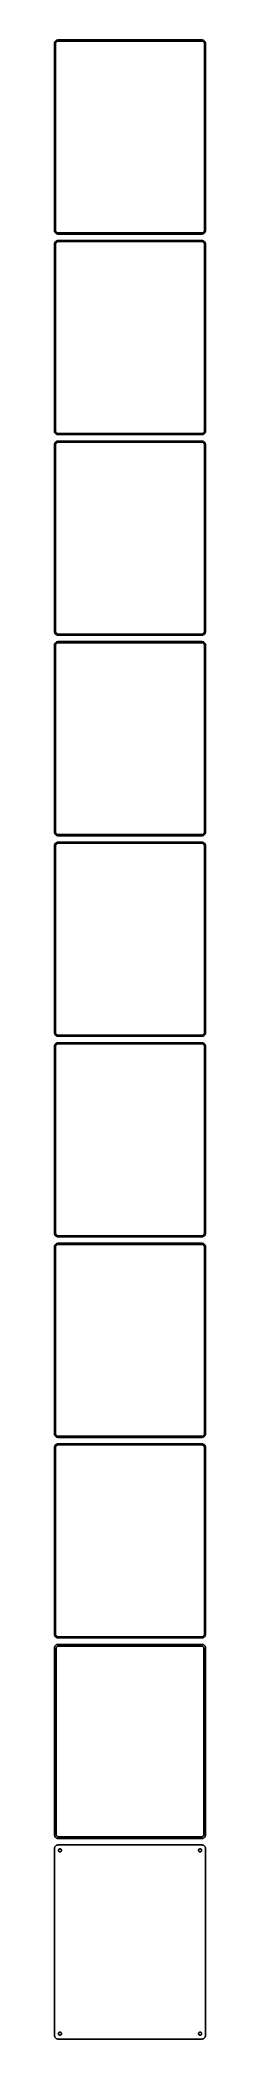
# Model space of a CAD drawing. Header units: metres. Extents: x -105 to 105, y 2655 to 5436.
import ezdxf

# ---------------------------------------------------------------- set-up
doc = ezdxf.new("R2010")
doc.units = ezdxf.units.M

msp = doc.modelspace()

# ---------------------------------------------------------------- linework, layer by layer
for p, q in [((-104.961, 5431.63), (-105, 5431)), ((-105, 5431), (-105, 5171)), ((-104.843, 5432.24), (-104.961, 5431.63)), ((-104.649, 5432.84), (-104.843, 5432.24)), ((-104.382, 5433.41), (-104.649, 5432.84)), ((-104.045, 5433.94), (-104.382, 5433.41)), ((-103.645, 5434.42), (-104.045, 5433.94)), ((-103.187, 5434.85), (-103.645, 5434.42)), ((-103.5, 5430.5), (-103.468, 5431)), ((-103.5, 5171.5), (-103.5, 5430.5)), ((-103.468, 5431), (-103.374, 5431.49)), ((-103.374, 5431.49), (-103.219, 5431.97)), ((-103.219, 5431.97), (-103.005, 5432.43)), ((-102.679, 5435.22), (-103.187, 5434.85)), ((-103.005, 5432.43), (-102.736, 5432.85)), ((-102.736, 5432.85), (-102.416, 5433.24)), ((-102.129, 5435.52), (-102.679, 5435.22)), ((-102.416, 5433.24), (-102.05, 5433.58)), ((-101.545, 5435.76), (-102.129, 5435.52)), ((-102.05, 5433.58), (-101.643, 5433.88)), ((-101.643, 5433.88), (-101.203, 5434.12)), ((-100.937, 5435.91), (-101.545, 5435.76)), ((-101.203, 5434.12), (-100.736, 5434.3)), ((-100.314, 5435.99), (-100.937, 5435.91)), ((-100.736, 5434.3), (-100.25, 5434.43)), ((100.314, 5435.99), (-100.314, 5435.99)), ((-100.25, 5434.43), (-99.7512, 5434.49)), ((-99.7512, 5434.49), (99.7512, 5434.49)), ((99.7512, 5434.49), (100.25, 5434.43)), ((100.25, 5434.43), (100.736, 5434.3)), ((100.937, 5435.91), (100.314, 5435.99)), ((100.736, 5434.3), (101.203, 5434.12)), ((101.545, 5435.76), (100.937, 5435.91)), ((101.203, 5434.12), (101.643, 5433.88)), ((102.129, 5435.52), (101.545, 5435.76)), ((101.643, 5433.88), (102.05, 5433.58)), ((102.05, 5433.58), (102.416, 5433.24)), ((102.679, 5435.22), (102.129, 5435.52)), ((102.416, 5433.24), (102.736, 5432.85)), ((103.187, 5434.85), (102.679, 5435.22)), ((102.736, 5432.85), (103.005, 5432.43)), ((103.005, 5432.43), (103.219, 5431.97)), ((103.645, 5434.42), (103.187, 5434.85)), ((103.219, 5431.97), (103.374, 5431.49)), ((103.374, 5431.49), (103.468, 5431)), ((103.468, 5431), (103.5, 5430.5)), ((103.5, 5430.5), (103.5, 5171.5)), ((104.045, 5433.94), (103.645, 5434.42)), ((104.382, 5433.41), (104.045, 5433.94)), ((104.649, 5432.84), (104.382, 5433.41)), ((104.843, 5432.24), (104.649, 5432.84)), ((104.961, 5431.63), (104.843, 5432.24)), ((105, 5431), (104.961, 5431.63)), ((105, 5171), (105, 5431)), ((-105, 5171), (-104.961, 5170.37)), ((-104.961, 5152.63), (-105, 5152)), ((-105, 5152), (-105, 4892)), ((-104.961, 5170.37), (-104.843, 5169.76)), ((-104.843, 5153.24), (-104.961, 5152.63)), ((-104.843, 5169.76), (-104.649, 5169.16)), ((-104.649, 5153.84), (-104.843, 5153.24)), ((-104.649, 5169.16), (-104.382, 5168.59)), ((-104.382, 5154.41), (-104.649, 5153.84)), ((-104.382, 5168.59), (-104.045, 5168.06)), ((-104.045, 5154.94), (-104.382, 5154.41)), ((-104.045, 5168.06), (-103.645, 5167.58)), ((-103.645, 5155.42), (-104.045, 5154.94)), ((-103.645, 5167.58), (-103.187, 5167.15)), ((-103.187, 5155.85), (-103.645, 5155.42)), ((-103.468, 5171), (-103.5, 5171.5)), ((-103.5, 5151.5), (-103.468, 5152)), ((-103.5, 4892.5), (-103.5, 5151.5)), ((-103.374, 5170.51), (-103.468, 5171)), ((-103.468, 5152), (-103.374, 5152.49)), ((-103.219, 5170.03), (-103.374, 5170.51)), ((-103.374, 5152.49), (-103.219, 5152.97)), ((-103.005, 5169.57), (-103.219, 5170.03)), ((-103.219, 5152.97), (-103.005, 5153.43)), ((-103.187, 5167.15), (-102.679, 5166.78)), ((-102.679, 5156.22), (-103.187, 5155.85)), ((-102.736, 5169.15), (-103.005, 5169.57)), ((-103.005, 5153.43), (-102.736, 5153.85)), ((-102.416, 5168.76), (-102.736, 5169.15)), ((-102.736, 5153.85), (-102.416, 5154.24)), ((-102.679, 5166.78), (-102.129, 5166.48)), ((-102.129, 5156.52), (-102.679, 5156.22)), ((-102.05, 5168.42), (-102.416, 5168.76)), ((-102.416, 5154.24), (-102.05, 5154.58)), ((-102.129, 5166.48), (-101.545, 5166.24)), ((-101.545, 5156.76), (-102.129, 5156.52)), ((-101.643, 5168.12), (-102.05, 5168.42)), ((-102.05, 5154.58), (-101.643, 5154.88)), ((-101.203, 5167.88), (-101.643, 5168.12)), ((-101.643, 5154.88), (-101.203, 5155.12)), ((-101.545, 5166.24), (-100.937, 5166.09)), ((-100.937, 5156.91), (-101.545, 5156.76)), ((-100.736, 5167.7), (-101.203, 5167.88)), ((-101.203, 5155.12), (-100.736, 5155.3)), ((-100.937, 5166.09), (-100.314, 5166.01)), ((-100.314, 5156.99), (-100.937, 5156.91)), ((-100.25, 5167.57), (-100.736, 5167.7)), ((-100.736, 5155.3), (-100.25, 5155.43)), ((-100.314, 5166.01), (100.314, 5166.01)), ((100.314, 5156.99), (-100.314, 5156.99)), ((-99.7512, 5167.51), (-100.25, 5167.57)), ((-100.25, 5155.43), (-99.7512, 5155.49)), ((99.7512, 5167.51), (-99.7512, 5167.51)), ((-99.7512, 5155.49), (99.7512, 5155.49)), ((100.25, 5167.57), (99.7512, 5167.51)), ((99.7512, 5155.49), (100.25, 5155.43)), ((100.736, 5167.7), (100.25, 5167.57)), ((100.25, 5155.43), (100.736, 5155.3)), ((100.314, 5166.01), (100.937, 5166.09)), ((100.937, 5156.91), (100.314, 5156.99)), ((101.203, 5167.88), (100.736, 5167.7)), ((100.736, 5155.3), (101.203, 5155.12)), ((100.937, 5166.09), (101.545, 5166.24)), ((101.545, 5156.76), (100.937, 5156.91)), ((101.643, 5168.12), (101.203, 5167.88)), ((101.203, 5155.12), (101.643, 5154.88)), ((101.545, 5166.24), (102.129, 5166.48)), ((102.129, 5156.52), (101.545, 5156.76)), ((102.05, 5168.42), (101.643, 5168.12)), ((101.643, 5154.88), (102.05, 5154.58)), ((102.416, 5168.76), (102.05, 5168.42)), ((102.05, 5154.58), (102.416, 5154.24)), ((102.129, 5166.48), (102.679, 5166.78)), ((102.679, 5156.22), (102.129, 5156.52)), ((102.736, 5169.15), (102.416, 5168.76)), ((102.416, 5154.24), (102.736, 5153.85)), ((102.679, 5166.78), (103.187, 5167.15)), ((103.187, 5155.85), (102.679, 5156.22)), ((103.005, 5169.57), (102.736, 5169.15)), ((102.736, 5153.85), (103.005, 5153.43)), ((103.219, 5170.03), (103.005, 5169.57)), ((103.005, 5153.43), (103.219, 5152.97)), ((103.187, 5167.15), (103.645, 5167.58)), ((103.645, 5155.42), (103.187, 5155.85)), ((103.374, 5170.51), (103.219, 5170.03)), ((103.219, 5152.97), (103.374, 5152.49)), ((103.468, 5171), (103.374, 5170.51)), ((103.374, 5152.49), (103.468, 5152)), ((103.5, 5171.5), (103.468, 5171)), ((103.468, 5152), (103.5, 5151.5)), ((103.5, 5151.5), (103.5, 4892.5)), ((103.645, 5167.58), (104.045, 5168.06)), ((104.045, 5154.94), (103.645, 5155.42)), ((104.045, 5168.06), (104.382, 5168.59)), ((104.382, 5154.41), (104.045, 5154.94)), ((104.382, 5168.59), (104.649, 5169.16)), ((104.649, 5153.84), (104.382, 5154.41)), ((104.649, 5169.16), (104.843, 5169.76)), ((104.843, 5153.24), (104.649, 5153.84)), ((104.843, 5169.76), (104.961, 5170.37)), ((104.961, 5152.63), (104.843, 5153.24)), ((104.961, 5170.37), (105, 5171)), ((105, 5152), (104.961, 5152.63)), ((105, 4892), (105, 5152)), ((-105, 4892), (-104.961, 4891.37)), ((-104.961, 4873.63), (-105, 4873)), ((-105, 4873), (-105, 4613)), ((-104.961, 4891.37), (-104.843, 4890.76)), ((-104.843, 4874.24), (-104.961, 4873.63)), ((-104.843, 4890.76), (-104.649, 4890.16)), ((-104.649, 4874.84), (-104.843, 4874.24)), ((-104.649, 4890.16), (-104.382, 4889.59)), ((-104.382, 4875.41), (-104.649, 4874.84)), ((-104.382, 4889.59), (-104.045, 4889.06)), ((-104.045, 4875.94), (-104.382, 4875.41)), ((-104.045, 4889.06), (-103.645, 4888.58)), ((-103.645, 4876.42), (-104.045, 4875.94)), ((-103.645, 4888.58), (-103.187, 4888.15)), ((-103.187, 4876.85), (-103.645, 4876.42)), ((-103.468, 4892), (-103.5, 4892.5)), ((-103.5, 4872.5), (-103.468, 4873)), ((-103.5, 4613.5), (-103.5, 4872.5)), ((-103.374, 4891.51), (-103.468, 4892)), ((-103.468, 4873), (-103.374, 4873.49)), ((-103.219, 4891.03), (-103.374, 4891.51)), ((-103.374, 4873.49), (-103.219, 4873.97)), ((-103.005, 4890.57), (-103.219, 4891.03)), ((-103.219, 4873.97), (-103.005, 4874.43)), ((-103.187, 4888.15), (-102.679, 4887.78)), ((-102.679, 4877.22), (-103.187, 4876.85)), ((-102.736, 4890.15), (-103.005, 4890.57)), ((-103.005, 4874.43), (-102.736, 4874.85)), ((-102.416, 4889.76), (-102.736, 4890.15)), ((-102.736, 4874.85), (-102.416, 4875.24)), ((-102.679, 4887.78), (-102.129, 4887.48)), ((-102.129, 4877.52), (-102.679, 4877.22)), ((-102.05, 4889.42), (-102.416, 4889.76)), ((-102.416, 4875.24), (-102.05, 4875.58)), ((-102.129, 4887.48), (-101.545, 4887.24)), ((-101.545, 4877.76), (-102.129, 4877.52)), ((-101.643, 4889.12), (-102.05, 4889.42)), ((-102.05, 4875.58), (-101.643, 4875.88)), ((-101.203, 4888.88), (-101.643, 4889.12)), ((-101.643, 4875.88), (-101.203, 4876.12)), ((-101.545, 4887.24), (-100.937, 4887.09)), ((-100.937, 4877.91), (-101.545, 4877.76)), ((-100.736, 4888.7), (-101.203, 4888.88)), ((-101.203, 4876.12), (-100.736, 4876.3)), ((-100.937, 4887.09), (-100.314, 4887.01)), ((-100.314, 4877.99), (-100.937, 4877.91)), ((-100.25, 4888.57), (-100.736, 4888.7)), ((-100.736, 4876.3), (-100.25, 4876.43)), ((-100.314, 4887.01), (100.314, 4887.01)), ((100.314, 4877.99), (-100.314, 4877.99)), ((-99.7512, 4888.51), (-100.25, 4888.57)), ((-100.25, 4876.43), (-99.7512, 4876.49)), ((99.7512, 4888.51), (-99.7512, 4888.51)), ((-99.7512, 4876.49), (99.7512, 4876.49)), ((100.25, 4888.57), (99.7512, 4888.51)), ((99.7512, 4876.49), (100.25, 4876.43)), ((100.736, 4888.7), (100.25, 4888.57)), ((100.25, 4876.43), (100.736, 4876.3)), ((100.314, 4887.01), (100.937, 4887.09)), ((100.937, 4877.91), (100.314, 4877.99)), ((101.203, 4888.88), (100.736, 4888.7)), ((100.736, 4876.3), (101.203, 4876.12)), ((100.937, 4887.09), (101.545, 4887.24)), ((101.545, 4877.76), (100.937, 4877.91)), ((101.643, 4889.12), (101.203, 4888.88)), ((101.203, 4876.12), (101.643, 4875.88)), ((101.545, 4887.24), (102.129, 4887.48)), ((102.129, 4877.52), (101.545, 4877.76)), ((102.05, 4889.42), (101.643, 4889.12)), ((101.643, 4875.88), (102.05, 4875.58)), ((102.416, 4889.76), (102.05, 4889.42)), ((102.05, 4875.58), (102.416, 4875.24)), ((102.129, 4887.48), (102.679, 4887.78)), ((102.679, 4877.22), (102.129, 4877.52)), ((102.736, 4890.15), (102.416, 4889.76)), ((102.416, 4875.24), (102.736, 4874.85)), ((102.679, 4887.78), (103.187, 4888.15)), ((103.187, 4876.85), (102.679, 4877.22)), ((103.005, 4890.57), (102.736, 4890.15)), ((102.736, 4874.85), (103.005, 4874.43)), ((103.219, 4891.03), (103.005, 4890.57)), ((103.005, 4874.43), (103.219, 4873.97)), ((103.187, 4888.15), (103.645, 4888.58)), ((103.645, 4876.42), (103.187, 4876.85)), ((103.374, 4891.51), (103.219, 4891.03)), ((103.219, 4873.97), (103.374, 4873.49)), ((103.468, 4892), (103.374, 4891.51)), ((103.374, 4873.49), (103.468, 4873)), ((103.5, 4892.5), (103.468, 4892)), ((103.468, 4873), (103.5, 4872.5)), ((103.5, 4872.5), (103.5, 4613.5)), ((103.645, 4888.58), (104.045, 4889.06)), ((104.045, 4875.94), (103.645, 4876.42)), ((104.045, 4889.06), (104.382, 4889.59)), ((104.382, 4875.41), (104.045, 4875.94)), ((104.382, 4889.59), (104.649, 4890.16)), ((104.649, 4874.84), (104.382, 4875.41)), ((104.649, 4890.16), (104.843, 4890.76)), ((104.843, 4874.24), (104.649, 4874.84)), ((104.843, 4890.76), (104.961, 4891.37)), ((104.961, 4873.63), (104.843, 4874.24)), ((104.961, 4891.37), (105, 4892)), ((105, 4873), (104.961, 4873.63)), ((105, 4613), (105, 4873)), ((-105, 4613), (-104.961, 4612.37)), ((-104.961, 4594.63), (-105, 4594)), ((-105, 4594), (-105, 4334)), ((-104.961, 4612.37), (-104.843, 4611.76)), ((-104.843, 4595.24), (-104.961, 4594.63)), ((-104.843, 4611.76), (-104.649, 4611.16)), ((-104.649, 4595.84), (-104.843, 4595.24)), ((-104.649, 4611.16), (-104.382, 4610.59)), ((-104.382, 4596.41), (-104.649, 4595.84)), ((-104.382, 4610.59), (-104.045, 4610.06)), ((-104.045, 4596.94), (-104.382, 4596.41)), ((-104.045, 4610.06), (-103.645, 4609.58)), ((-103.645, 4597.42), (-104.045, 4596.94)), ((-103.645, 4609.58), (-103.187, 4609.15)), ((-103.187, 4597.85), (-103.645, 4597.42)), ((-103.468, 4613), (-103.5, 4613.5)), ((-103.5, 4593.5), (-103.468, 4594)), ((-103.5, 4334.5), (-103.5, 4593.5)), ((-103.374, 4612.51), (-103.468, 4613)), ((-103.468, 4594), (-103.374, 4594.49)), ((-103.219, 4612.03), (-103.374, 4612.51)), ((-103.374, 4594.49), (-103.219, 4594.97)), ((-103.005, 4611.57), (-103.219, 4612.03)), ((-103.219, 4594.97), (-103.005, 4595.43)), ((-103.187, 4609.15), (-102.679, 4608.78)), ((-102.679, 4598.22), (-103.187, 4597.85)), ((-102.736, 4611.15), (-103.005, 4611.57)), ((-103.005, 4595.43), (-102.736, 4595.85)), ((-102.416, 4610.76), (-102.736, 4611.15)), ((-102.736, 4595.85), (-102.416, 4596.24)), ((-102.679, 4608.78), (-102.129, 4608.48)), ((-102.129, 4598.52), (-102.679, 4598.22)), ((-102.05, 4610.42), (-102.416, 4610.76)), ((-102.416, 4596.24), (-102.05, 4596.58)), ((-102.129, 4608.48), (-101.545, 4608.24)), ((-101.545, 4598.76), (-102.129, 4598.52)), ((-101.643, 4610.12), (-102.05, 4610.42)), ((-102.05, 4596.58), (-101.643, 4596.88)), ((-101.203, 4609.88), (-101.643, 4610.12)), ((-101.643, 4596.88), (-101.203, 4597.12)), ((-101.545, 4608.24), (-100.937, 4608.09)), ((-100.937, 4598.91), (-101.545, 4598.76)), ((-100.736, 4609.7), (-101.203, 4609.88)), ((-101.203, 4597.12), (-100.736, 4597.3)), ((-100.937, 4608.09), (-100.314, 4608.01)), ((-100.314, 4598.99), (-100.937, 4598.91)), ((-100.25, 4609.57), (-100.736, 4609.7)), ((-100.736, 4597.3), (-100.25, 4597.43)), ((-100.314, 4608.01), (100.314, 4608.01)), ((100.314, 4598.99), (-100.314, 4598.99)), ((-99.7512, 4609.51), (-100.25, 4609.57)), ((-100.25, 4597.43), (-99.7512, 4597.49)), ((99.7512, 4609.51), (-99.7512, 4609.51)), ((-99.7512, 4597.49), (99.7512, 4597.49)), ((100.25, 4609.57), (99.7512, 4609.51)), ((99.7512, 4597.49), (100.25, 4597.43)), ((100.736, 4609.7), (100.25, 4609.57)), ((100.25, 4597.43), (100.736, 4597.3)), ((100.314, 4608.01), (100.937, 4608.09)), ((100.937, 4598.91), (100.314, 4598.99)), ((101.203, 4609.88), (100.736, 4609.7)), ((100.736, 4597.3), (101.203, 4597.12)), ((100.937, 4608.09), (101.545, 4608.24)), ((101.545, 4598.76), (100.937, 4598.91)), ((101.643, 4610.12), (101.203, 4609.88)), ((101.203, 4597.12), (101.643, 4596.88)), ((101.545, 4608.24), (102.129, 4608.48)), ((102.129, 4598.52), (101.545, 4598.76)), ((102.05, 4610.42), (101.643, 4610.12)), ((101.643, 4596.88), (102.05, 4596.58)), ((102.416, 4610.76), (102.05, 4610.42)), ((102.05, 4596.58), (102.416, 4596.24)), ((102.129, 4608.48), (102.679, 4608.78)), ((102.679, 4598.22), (102.129, 4598.52)), ((102.736, 4611.15), (102.416, 4610.76)), ((102.416, 4596.24), (102.736, 4595.85)), ((102.679, 4608.78), (103.187, 4609.15)), ((103.187, 4597.85), (102.679, 4598.22)), ((103.005, 4611.57), (102.736, 4611.15)), ((102.736, 4595.85), (103.005, 4595.43)), ((103.219, 4612.03), (103.005, 4611.57)), ((103.005, 4595.43), (103.219, 4594.97)), ((103.187, 4609.15), (103.645, 4609.58)), ((103.645, 4597.42), (103.187, 4597.85)), ((103.374, 4612.51), (103.219, 4612.03)), ((103.219, 4594.97), (103.374, 4594.49)), ((103.468, 4613), (103.374, 4612.51)), ((103.374, 4594.49), (103.468, 4594)), ((103.5, 4613.5), (103.468, 4613)), ((103.468, 4594), (103.5, 4593.5)), ((103.5, 4593.5), (103.5, 4334.5)), ((103.645, 4609.58), (104.045, 4610.06)), ((104.045, 4596.94), (103.645, 4597.42)), ((104.045, 4610.06), (104.382, 4610.59)), ((104.382, 4596.41), (104.045, 4596.94)), ((104.382, 4610.59), (104.649, 4611.16)), ((104.649, 4595.84), (104.382, 4596.41)), ((104.649, 4611.16), (104.843, 4611.76)), ((104.843, 4595.24), (104.649, 4595.84)), ((104.843, 4611.76), (104.961, 4612.37)), ((104.961, 4594.63), (104.843, 4595.24)), ((104.961, 4612.37), (105, 4613)), ((105, 4594), (104.961, 4594.63)), ((105, 4334), (105, 4594)), ((-105, 4334), (-104.961, 4333.37)), ((-104.961, 4315.63), (-105, 4315)), ((-105, 4315), (-105, 4055)), ((-104.961, 4333.37), (-104.843, 4332.76)), ((-104.843, 4316.24), (-104.961, 4315.63)), ((-104.843, 4332.76), (-104.649, 4332.16)), ((-104.649, 4316.84), (-104.843, 4316.24)), ((-104.649, 4332.16), (-104.382, 4331.59)), ((-104.382, 4317.41), (-104.649, 4316.84)), ((-104.382, 4331.59), (-104.045, 4331.06)), ((-104.045, 4317.94), (-104.382, 4317.41)), ((-104.045, 4331.06), (-103.645, 4330.58)), ((-103.645, 4318.42), (-104.045, 4317.94)), ((-103.645, 4330.58), (-103.187, 4330.15)), ((-103.187, 4318.85), (-103.645, 4318.42)), ((-103.468, 4334), (-103.5, 4334.5)), ((-103.5, 4314.5), (-103.468, 4315)), ((-103.5, 4055.5), (-103.5, 4314.5)), ((-103.374, 4333.51), (-103.468, 4334)), ((-103.468, 4315), (-103.374, 4315.49)), ((-103.219, 4333.03), (-103.374, 4333.51)), ((-103.374, 4315.49), (-103.219, 4315.97)), ((-103.005, 4332.57), (-103.219, 4333.03)), ((-103.219, 4315.97), (-103.005, 4316.43)), ((-103.187, 4330.15), (-102.679, 4329.78)), ((-102.679, 4319.22), (-103.187, 4318.85)), ((-102.736, 4332.15), (-103.005, 4332.57)), ((-103.005, 4316.43), (-102.736, 4316.85)), ((-102.416, 4331.76), (-102.736, 4332.15)), ((-102.736, 4316.85), (-102.416, 4317.24)), ((-102.679, 4329.78), (-102.129, 4329.48)), ((-102.129, 4319.52), (-102.679, 4319.22)), ((-102.05, 4331.42), (-102.416, 4331.76)), ((-102.416, 4317.24), (-102.05, 4317.58)), ((-102.129, 4329.48), (-101.545, 4329.24)), ((-101.545, 4319.76), (-102.129, 4319.52)), ((-101.643, 4331.12), (-102.05, 4331.42)), ((-102.05, 4317.58), (-101.643, 4317.88)), ((-101.203, 4330.88), (-101.643, 4331.12)), ((-101.643, 4317.88), (-101.203, 4318.12)), ((-101.545, 4329.24), (-100.937, 4329.09)), ((-100.937, 4319.91), (-101.545, 4319.76)), ((-100.736, 4330.7), (-101.203, 4330.88)), ((-101.203, 4318.12), (-100.736, 4318.3)), ((-100.937, 4329.09), (-100.314, 4329.01)), ((-100.314, 4319.99), (-100.937, 4319.91)), ((-100.25, 4330.57), (-100.736, 4330.7)), ((-100.736, 4318.3), (-100.25, 4318.43)), ((-100.314, 4329.01), (100.314, 4329.01)), ((100.314, 4319.99), (-100.314, 4319.99)), ((-99.7512, 4330.51), (-100.25, 4330.57)), ((-100.25, 4318.43), (-99.7512, 4318.49)), ((99.7512, 4330.51), (-99.7512, 4330.51)), ((-99.7512, 4318.49), (99.7512, 4318.49)), ((100.25, 4330.57), (99.7512, 4330.51)), ((99.7512, 4318.49), (100.25, 4318.43)), ((100.736, 4330.7), (100.25, 4330.57)), ((100.25, 4318.43), (100.736, 4318.3)), ((100.314, 4329.01), (100.937, 4329.09)), ((100.937, 4319.91), (100.314, 4319.99)), ((101.203, 4330.88), (100.736, 4330.7)), ((100.736, 4318.3), (101.203, 4318.12)), ((100.937, 4329.09), (101.545, 4329.24)), ((101.545, 4319.76), (100.937, 4319.91)), ((101.643, 4331.12), (101.203, 4330.88)), ((101.203, 4318.12), (101.643, 4317.88)), ((101.545, 4329.24), (102.129, 4329.48)), ((102.129, 4319.52), (101.545, 4319.76)), ((102.05, 4331.42), (101.643, 4331.12)), ((101.643, 4317.88), (102.05, 4317.58)), ((102.416, 4331.76), (102.05, 4331.42)), ((102.05, 4317.58), (102.416, 4317.24)), ((102.129, 4329.48), (102.679, 4329.78)), ((102.679, 4319.22), (102.129, 4319.52)), ((102.736, 4332.15), (102.416, 4331.76)), ((102.416, 4317.24), (102.736, 4316.85)), ((102.679, 4329.78), (103.187, 4330.15)), ((103.187, 4318.85), (102.679, 4319.22)), ((103.005, 4332.57), (102.736, 4332.15)), ((102.736, 4316.85), (103.005, 4316.43)), ((103.219, 4333.03), (103.005, 4332.57)), ((103.005, 4316.43), (103.219, 4315.97)), ((103.187, 4330.15), (103.645, 4330.58)), ((103.645, 4318.42), (103.187, 4318.85)), ((103.374, 4333.51), (103.219, 4333.03)), ((103.219, 4315.97), (103.374, 4315.49)), ((103.468, 4334), (103.374, 4333.51)), ((103.374, 4315.49), (103.468, 4315)), ((103.5, 4334.5), (103.468, 4334)), ((103.468, 4315), (103.5, 4314.5)), ((103.5, 4314.5), (103.5, 4055.5)), ((103.645, 4330.58), (104.045, 4331.06)), ((104.045, 4317.94), (103.645, 4318.42)), ((104.045, 4331.06), (104.382, 4331.59)), ((104.382, 4317.41), (104.045, 4317.94)), ((104.382, 4331.59), (104.649, 4332.16)), ((104.649, 4316.84), (104.382, 4317.41)), ((104.649, 4332.16), (104.843, 4332.76)), ((104.843, 4316.24), (104.649, 4316.84)), ((104.843, 4332.76), (104.961, 4333.37)), ((104.961, 4315.63), (104.843, 4316.24)), ((104.961, 4333.37), (105, 4334)), ((105, 4315), (104.961, 4315.63)), ((105, 4055), (105, 4315)), ((-105, 4055), (-104.961, 4054.37)), ((-104.961, 4036.63), (-105, 4036)), ((-105, 4036), (-105, 3776)), ((-104.961, 4054.37), (-104.843, 4053.76)), ((-104.843, 4037.24), (-104.961, 4036.63)), ((-104.843, 4053.76), (-104.649, 4053.16)), ((-104.649, 4037.84), (-104.843, 4037.24)), ((-104.649, 4053.16), (-104.382, 4052.59)), ((-104.382, 4038.41), (-104.649, 4037.84)), ((-104.382, 4052.59), (-104.045, 4052.06)), ((-104.045, 4038.94), (-104.382, 4038.41)), ((-104.045, 4052.06), (-103.645, 4051.58)), ((-103.645, 4039.42), (-104.045, 4038.94)), ((-103.645, 4051.58), (-103.187, 4051.15)), ((-103.187, 4039.85), (-103.645, 4039.42)), ((-103.468, 4055), (-103.5, 4055.5)), ((-103.5, 4035.5), (-103.468, 4036)), ((-103.5, 3776.5), (-103.5, 4035.5)), ((-103.374, 4054.51), (-103.468, 4055)), ((-103.468, 4036), (-103.374, 4036.49)), ((-103.219, 4054.03), (-103.374, 4054.51)), ((-103.374, 4036.49), (-103.219, 4036.97)), ((-103.005, 4053.57), (-103.219, 4054.03)), ((-103.219, 4036.97), (-103.005, 4037.43)), ((-103.187, 4051.15), (-102.679, 4050.78)), ((-102.679, 4040.22), (-103.187, 4039.85)), ((-102.736, 4053.15), (-103.005, 4053.57)), ((-103.005, 4037.43), (-102.736, 4037.85)), ((-102.416, 4052.76), (-102.736, 4053.15)), ((-102.736, 4037.85), (-102.416, 4038.24)), ((-102.679, 4050.78), (-102.129, 4050.48)), ((-102.129, 4040.52), (-102.679, 4040.22)), ((-102.05, 4052.42), (-102.416, 4052.76)), ((-102.416, 4038.24), (-102.05, 4038.58)), ((-102.129, 4050.48), (-101.545, 4050.24)), ((-101.545, 4040.76), (-102.129, 4040.52)), ((-101.643, 4052.12), (-102.05, 4052.42)), ((-102.05, 4038.58), (-101.643, 4038.88)), ((-101.203, 4051.88), (-101.643, 4052.12)), ((-101.643, 4038.88), (-101.203, 4039.12)), ((-101.545, 4050.24), (-100.937, 4050.09)), ((-100.937, 4040.91), (-101.545, 4040.76)), ((-100.736, 4051.7), (-101.203, 4051.88)), ((-101.203, 4039.12), (-100.736, 4039.3)), ((-100.937, 4050.09), (-100.314, 4050.01)), ((-100.314, 4040.99), (-100.937, 4040.91)), ((-100.25, 4051.57), (-100.736, 4051.7)), ((-100.736, 4039.3), (-100.25, 4039.43)), ((-100.314, 4050.01), (100.314, 4050.01)), ((100.314, 4040.99), (-100.314, 4040.99)), ((-99.7512, 4051.51), (-100.25, 4051.57)), ((-100.25, 4039.43), (-99.7512, 4039.49)), ((99.7512, 4051.51), (-99.7512, 4051.51)), ((-99.7512, 4039.49), (99.7512, 4039.49)), ((100.25, 4051.57), (99.7512, 4051.51)), ((99.7512, 4039.49), (100.25, 4039.43)), ((100.736, 4051.7), (100.25, 4051.57)), ((100.25, 4039.43), (100.736, 4039.3)), ((100.314, 4050.01), (100.937, 4050.09)), ((100.937, 4040.91), (100.314, 4040.99)), ((101.203, 4051.88), (100.736, 4051.7)), ((100.736, 4039.3), (101.203, 4039.12)), ((100.937, 4050.09), (101.545, 4050.24)), ((101.545, 4040.76), (100.937, 4040.91)), ((101.643, 4052.12), (101.203, 4051.88)), ((101.203, 4039.12), (101.643, 4038.88)), ((101.545, 4050.24), (102.129, 4050.48)), ((102.129, 4040.52), (101.545, 4040.76)), ((102.05, 4052.42), (101.643, 4052.12)), ((101.643, 4038.88), (102.05, 4038.58)), ((102.416, 4052.76), (102.05, 4052.42)), ((102.05, 4038.58), (102.416, 4038.24)), ((102.129, 4050.48), (102.679, 4050.78)), ((102.679, 4040.22), (102.129, 4040.52)), ((102.736, 4053.15), (102.416, 4052.76)), ((102.416, 4038.24), (102.736, 4037.85)), ((102.679, 4050.78), (103.187, 4051.15)), ((103.187, 4039.85), (102.679, 4040.22)), ((103.005, 4053.57), (102.736, 4053.15)), ((102.736, 4037.85), (103.005, 4037.43)), ((103.219, 4054.03), (103.005, 4053.57)), ((103.005, 4037.43), (103.219, 4036.97)), ((103.187, 4051.15), (103.645, 4051.58)), ((103.645, 4039.42), (103.187, 4039.85)), ((103.374, 4054.51), (103.219, 4054.03)), ((103.219, 4036.97), (103.374, 4036.49)), ((103.468, 4055), (103.374, 4054.51)), ((103.374, 4036.49), (103.468, 4036)), ((103.5, 4055.5), (103.468, 4055)), ((103.468, 4036), (103.5, 4035.5)), ((103.5, 4035.5), (103.5, 3776.5)), ((103.645, 4051.58), (104.045, 4052.06)), ((104.045, 4038.94), (103.645, 4039.42)), ((104.045, 4052.06), (104.382, 4052.59)), ((104.382, 4038.41), (104.045, 4038.94)), ((104.382, 4052.59), (104.649, 4053.16)), ((104.649, 4037.84), (104.382, 4038.41)), ((104.649, 4053.16), (104.843, 4053.76)), ((104.843, 4037.24), (104.649, 4037.84)), ((104.843, 4053.76), (104.961, 4054.37)), ((104.961, 4036.63), (104.843, 4037.24)), ((104.961, 4054.37), (105, 4055)), ((105, 4036), (104.961, 4036.63)), ((105, 3776), (105, 4036)), ((-105, 3776), (-104.961, 3775.37)), ((-104.961, 3757.63), (-105, 3757)), ((-105, 3757), (-105, 3497)), ((-104.961, 3775.37), (-104.843, 3774.76)), ((-104.843, 3758.24), (-104.961, 3757.63)), ((-104.843, 3774.76), (-104.649, 3774.16)), ((-104.649, 3758.84), (-104.843, 3758.24)), ((-104.649, 3774.16), (-104.382, 3773.59)), ((-104.382, 3759.41), (-104.649, 3758.84)), ((-104.382, 3773.59), (-104.045, 3773.06)), ((-104.045, 3759.94), (-104.382, 3759.41)), ((-104.045, 3773.06), (-103.645, 3772.58)), ((-103.645, 3760.42), (-104.045, 3759.94)), ((-103.645, 3772.58), (-103.187, 3772.15)), ((-103.187, 3760.85), (-103.645, 3760.42)), ((-103.468, 3776), (-103.5, 3776.5)), ((-103.5, 3756.5), (-103.468, 3757)), ((-103.5, 3497.5), (-103.5, 3756.5)), ((-103.374, 3775.51), (-103.468, 3776)), ((-103.468, 3757), (-103.374, 3757.49)), ((-103.219, 3775.03), (-103.374, 3775.51)), ((-103.374, 3757.49), (-103.219, 3757.97)), ((-103.005, 3774.57), (-103.219, 3775.03)), ((-103.219, 3757.97), (-103.005, 3758.43)), ((-103.187, 3772.15), (-102.679, 3771.78)), ((-102.679, 3761.22), (-103.187, 3760.85)), ((-102.736, 3774.15), (-103.005, 3774.57)), ((-103.005, 3758.43), (-102.736, 3758.85)), ((-102.416, 3773.76), (-102.736, 3774.15)), ((-102.736, 3758.85), (-102.416, 3759.24)), ((-102.679, 3771.78), (-102.129, 3771.48)), ((-102.129, 3761.52), (-102.679, 3761.22)), ((-102.05, 3773.42), (-102.416, 3773.76)), ((-102.416, 3759.24), (-102.05, 3759.58)), ((-102.129, 3771.48), (-101.545, 3771.24)), ((-101.545, 3761.76), (-102.129, 3761.52)), ((-101.643, 3773.12), (-102.05, 3773.42)), ((-102.05, 3759.58), (-101.643, 3759.88)), ((-101.203, 3772.88), (-101.643, 3773.12)), ((-101.643, 3759.88), (-101.203, 3760.12)), ((-101.545, 3771.24), (-100.937, 3771.09)), ((-100.937, 3761.91), (-101.545, 3761.76)), ((-100.736, 3772.7), (-101.203, 3772.88)), ((-101.203, 3760.12), (-100.736, 3760.3)), ((-100.937, 3771.09), (-100.314, 3771.01)), ((-100.314, 3761.99), (-100.937, 3761.91)), ((-100.25, 3772.57), (-100.736, 3772.7)), ((-100.736, 3760.3), (-100.25, 3760.43)), ((-100.314, 3771.01), (100.314, 3771.01)), ((100.314, 3761.99), (-100.314, 3761.99)), ((-99.7512, 3772.51), (-100.25, 3772.57)), ((-100.25, 3760.43), (-99.7512, 3760.49)), ((99.7512, 3772.51), (-99.7512, 3772.51)), ((-99.7512, 3760.49), (99.7512, 3760.49)), ((100.25, 3772.57), (99.7512, 3772.51)), ((99.7512, 3760.49), (100.25, 3760.43)), ((100.736, 3772.7), (100.25, 3772.57)), ((100.25, 3760.43), (100.736, 3760.3)), ((100.314, 3771.01), (100.937, 3771.09)), ((100.937, 3761.91), (100.314, 3761.99)), ((101.203, 3772.88), (100.736, 3772.7)), ((100.736, 3760.3), (101.203, 3760.12)), ((100.937, 3771.09), (101.545, 3771.24)), ((101.545, 3761.76), (100.937, 3761.91)), ((101.643, 3773.12), (101.203, 3772.88)), ((101.203, 3760.12), (101.643, 3759.88)), ((101.545, 3771.24), (102.129, 3771.48)), ((102.129, 3761.52), (101.545, 3761.76)), ((102.05, 3773.42), (101.643, 3773.12)), ((101.643, 3759.88), (102.05, 3759.58)), ((102.416, 3773.76), (102.05, 3773.42)), ((102.05, 3759.58), (102.416, 3759.24)), ((102.129, 3771.48), (102.679, 3771.78)), ((102.679, 3761.22), (102.129, 3761.52)), ((102.736, 3774.15), (102.416, 3773.76)), ((102.416, 3759.24), (102.736, 3758.85)), ((102.679, 3771.78), (103.187, 3772.15)), ((103.187, 3760.85), (102.679, 3761.22)), ((103.005, 3774.57), (102.736, 3774.15)), ((102.736, 3758.85), (103.005, 3758.43)), ((103.219, 3775.03), (103.005, 3774.57)), ((103.005, 3758.43), (103.219, 3757.97)), ((103.187, 3772.15), (103.645, 3772.58)), ((103.645, 3760.42), (103.187, 3760.85)), ((103.374, 3775.51), (103.219, 3775.03)), ((103.219, 3757.97), (103.374, 3757.49)), ((103.468, 3776), (103.374, 3775.51)), ((103.374, 3757.49), (103.468, 3757)), ((103.5, 3776.5), (103.468, 3776)), ((103.468, 3757), (103.5, 3756.5)), ((103.5, 3756.5), (103.5, 3497.5)), ((103.645, 3772.58), (104.045, 3773.06)), ((104.045, 3759.94), (103.645, 3760.42)), ((104.045, 3773.06), (104.382, 3773.59)), ((104.382, 3759.41), (104.045, 3759.94)), ((104.382, 3773.59), (104.649, 3774.16)), ((104.649, 3758.84), (104.382, 3759.41)), ((104.649, 3774.16), (104.843, 3774.76)), ((104.843, 3758.24), (104.649, 3758.84)), ((104.843, 3774.76), (104.961, 3775.37)), ((104.961, 3757.63), (104.843, 3758.24)), ((104.961, 3775.37), (105, 3776)), ((105, 3757), (104.961, 3757.63)), ((105, 3497), (105, 3757)), ((-105, 3497), (-104.961, 3496.37)), ((-104.961, 3478.63), (-105, 3478)), ((-105, 3478), (-105, 3218)), ((-104.961, 3496.37), (-104.843, 3495.76)), ((-104.843, 3479.24), (-104.961, 3478.63)), ((-104.843, 3495.76), (-104.649, 3495.16)), ((-104.649, 3479.84), (-104.843, 3479.24)), ((-104.649, 3495.16), (-104.382, 3494.59)), ((-104.382, 3480.41), (-104.649, 3479.84)), ((-104.382, 3494.59), (-104.045, 3494.06)), ((-104.045, 3480.94), (-104.382, 3480.41)), ((-104.045, 3494.06), (-103.645, 3493.58)), ((-103.645, 3481.42), (-104.045, 3480.94)), ((-103.645, 3493.58), (-103.187, 3493.15)), ((-103.187, 3481.85), (-103.645, 3481.42)), ((-103.468, 3497), (-103.5, 3497.5)), ((-103.5, 3477.5), (-103.468, 3478)), ((-103.5, 3218.5), (-103.5, 3477.5)), ((-103.374, 3496.51), (-103.468, 3497)), ((-103.468, 3478), (-103.374, 3478.49)), ((-103.219, 3496.03), (-103.374, 3496.51)), ((-103.374, 3478.49), (-103.219, 3478.97)), ((-103.005, 3495.57), (-103.219, 3496.03)), ((-103.219, 3478.97), (-103.005, 3479.43)), ((-103.187, 3493.15), (-102.679, 3492.78)), ((-102.679, 3482.22), (-103.187, 3481.85)), ((-102.736, 3495.15), (-103.005, 3495.57)), ((-103.005, 3479.43), (-102.736, 3479.85)), ((-102.416, 3494.76), (-102.736, 3495.15)), ((-102.736, 3479.85), (-102.416, 3480.24)), ((-102.679, 3492.78), (-102.129, 3492.48)), ((-102.129, 3482.52), (-102.679, 3482.22)), ((-102.05, 3494.42), (-102.416, 3494.76)), ((-102.416, 3480.24), (-102.05, 3480.58)), ((-102.129, 3492.48), (-101.545, 3492.24)), ((-101.545, 3482.76), (-102.129, 3482.52)), ((-101.643, 3494.12), (-102.05, 3494.42)), ((-102.05, 3480.58), (-101.643, 3480.88)), ((-101.203, 3493.88), (-101.643, 3494.12)), ((-101.643, 3480.88), (-101.203, 3481.12)), ((-101.545, 3492.24), (-100.937, 3492.09)), ((-100.937, 3482.91), (-101.545, 3482.76)), ((-100.736, 3493.7), (-101.203, 3493.88)), ((-101.203, 3481.12), (-100.736, 3481.3)), ((-100.937, 3492.09), (-100.314, 3492.01)), ((-100.314, 3482.99), (-100.937, 3482.91)), ((-100.25, 3493.57), (-100.736, 3493.7)), ((-100.736, 3481.3), (-100.25, 3481.43)), ((-100.314, 3492.01), (100.314, 3492.01)), ((100.314, 3482.99), (-100.314, 3482.99)), ((-99.7512, 3493.51), (-100.25, 3493.57)), ((-100.25, 3481.43), (-99.7512, 3481.49)), ((99.7512, 3493.51), (-99.7512, 3493.51)), ((-99.7512, 3481.49), (99.7512, 3481.49)), ((100.25, 3493.57), (99.7512, 3493.51)), ((99.7512, 3481.49), (100.25, 3481.43)), ((100.736, 3493.7), (100.25, 3493.57)), ((100.25, 3481.43), (100.736, 3481.3)), ((100.314, 3492.01), (100.937, 3492.09)), ((100.937, 3482.91), (100.314, 3482.99)), ((101.203, 3493.88), (100.736, 3493.7)), ((100.736, 3481.3), (101.203, 3481.12)), ((100.937, 3492.09), (101.545, 3492.24)), ((101.545, 3482.76), (100.937, 3482.91)), ((101.643, 3494.12), (101.203, 3493.88)), ((101.203, 3481.12), (101.643, 3480.88)), ((101.545, 3492.24), (102.129, 3492.48)), ((102.129, 3482.52), (101.545, 3482.76)), ((102.05, 3494.42), (101.643, 3494.12)), ((101.643, 3480.88), (102.05, 3480.58)), ((102.416, 3494.76), (102.05, 3494.42)), ((102.05, 3480.58), (102.416, 3480.24)), ((102.129, 3492.48), (102.679, 3492.78)), ((102.679, 3482.22), (102.129, 3482.52)), ((102.736, 3495.15), (102.416, 3494.76)), ((102.416, 3480.24), (102.736, 3479.85)), ((102.679, 3492.78), (103.187, 3493.15)), ((103.187, 3481.85), (102.679, 3482.22)), ((103.005, 3495.57), (102.736, 3495.15)), ((102.736, 3479.85), (103.005, 3479.43)), ((103.219, 3496.03), (103.005, 3495.57)), ((103.005, 3479.43), (103.219, 3478.97)), ((103.187, 3493.15), (103.645, 3493.58)), ((103.645, 3481.42), (103.187, 3481.85)), ((103.374, 3496.51), (103.219, 3496.03)), ((103.219, 3478.97), (103.374, 3478.49)), ((103.468, 3497), (103.374, 3496.51)), ((103.374, 3478.49), (103.468, 3478)), ((103.5, 3497.5), (103.468, 3497)), ((103.468, 3478), (103.5, 3477.5)), ((103.5, 3477.5), (103.5, 3218.5)), ((103.645, 3493.58), (104.045, 3494.06)), ((104.045, 3480.94), (103.645, 3481.42)), ((104.045, 3494.06), (104.382, 3494.59)), ((104.382, 3480.41), (104.045, 3480.94)), ((104.382, 3494.59), (104.649, 3495.16)), ((104.649, 3479.84), (104.382, 3480.41)), ((104.649, 3495.16), (104.843, 3495.76)), ((104.843, 3479.24), (104.649, 3479.84)), ((104.843, 3495.76), (104.961, 3496.37)), ((104.961, 3478.63), (104.843, 3479.24)), ((104.961, 3496.37), (105, 3497)), ((105, 3478), (104.961, 3478.63)), ((105, 3218), (105, 3478)), ((-105, 3218), (-104.961, 3217.37)), ((-104.961, 3199.63), (-105, 3199)), ((-105, 3199), (-105, 2939)), ((-104.961, 3217.37), (-104.843, 3216.76)), ((-104.843, 3200.24), (-104.961, 3199.63)), ((-104.843, 3216.76), (-104.649, 3216.16)), ((-104.649, 3200.84), (-104.843, 3200.24)), ((-104.649, 3216.16), (-104.382, 3215.59)), ((-104.382, 3201.41), (-104.649, 3200.84)), ((-104.382, 3215.59), (-104.045, 3215.06)), ((-104.045, 3201.94), (-104.382, 3201.41)), ((-104.045, 3215.06), (-103.645, 3214.58)), ((-103.645, 3202.42), (-104.045, 3201.94)), ((-103.645, 3214.58), (-103.187, 3214.15)), ((-103.187, 3202.85), (-103.645, 3202.42)), ((-103.468, 3218), (-103.5, 3218.5)), ((-103.374, 3217.51), (-103.468, 3218)), ((-103.219, 3217.03), (-103.374, 3217.51)), ((-103.005, 3216.57), (-103.219, 3217.03)), ((-103.187, 3214.15), (-102.679, 3213.78)), ((-102.679, 3203.22), (-103.187, 3202.85)), ((-102.736, 3216.15), (-103.005, 3216.57)), ((-102.416, 3215.76), (-102.736, 3216.15)), ((-102.679, 3213.78), (-102.129, 3213.48)), ((-102.129, 3203.52), (-102.679, 3203.22)), ((-102.613, 3198.5), (-102.588, 3198.89)), ((-102.613, 2939.5), (-102.613, 3198.5)), ((-102.588, 3198.89), (-102.515, 3199.27)), ((-102.515, 3199.27), (-102.394, 3199.65)), ((-102.05, 3215.42), (-102.416, 3215.76)), ((-102.394, 3199.65), (-102.228, 3200)), ((-102.228, 3200), (-102.018, 3200.33)), ((-102.129, 3213.48), (-101.545, 3213.24)), ((-101.545, 3203.76), (-102.129, 3203.52)), ((-101.643, 3215.12), (-102.05, 3215.42)), ((-102.018, 3200.33), (-101.769, 3200.63)), ((-101.769, 3200.63), (-101.484, 3200.9)), ((-101.203, 3214.88), (-101.643, 3215.12)), ((-101.545, 3213.24), (-100.937, 3213.09)), ((-100.937, 3203.91), (-101.545, 3203.76)), ((-101.484, 3200.9), (-101.168, 3201.13)), ((-100.736, 3214.7), (-101.203, 3214.88)), ((-101.168, 3201.13), (-100.825, 3201.32)), ((-100.937, 3213.09), (-100.314, 3213.01)), ((-100.314, 3203.99), (-100.937, 3203.91)), ((-100.825, 3201.32), (-100.462, 3201.46)), ((-100.25, 3214.57), (-100.736, 3214.7)), ((-100.462, 3201.46), (-100.083, 3201.56)), ((-100.314, 3213.01), (100.314, 3213.01)), ((100.314, 3203.99), (-100.314, 3203.99)), ((-99.7512, 3214.51), (-100.25, 3214.57)), ((-100.083, 3201.56), (-99.6955, 3201.61)), ((99.7512, 3214.51), (-99.7512, 3214.51)), ((-99.6955, 3201.61), (99.6955, 3201.61)), ((99.6955, 3201.61), (100.083, 3201.56)), ((100.25, 3214.57), (99.7512, 3214.51)), ((100.083, 3201.56), (100.462, 3201.46)), ((100.736, 3214.7), (100.25, 3214.57)), ((100.314, 3213.01), (100.937, 3213.09)), ((100.937, 3203.91), (100.314, 3203.99)), ((100.462, 3201.46), (100.825, 3201.32)), ((101.203, 3214.88), (100.736, 3214.7)), ((100.825, 3201.32), (101.168, 3201.13)), ((100.937, 3213.09), (101.545, 3213.24)), ((101.545, 3203.76), (100.937, 3203.91)), ((101.168, 3201.13), (101.484, 3200.9)), ((101.643, 3215.12), (101.203, 3214.88)), ((101.484, 3200.9), (101.769, 3200.63)), ((101.545, 3213.24), (102.129, 3213.48)), ((102.129, 3203.52), (101.545, 3203.76)), ((102.05, 3215.42), (101.643, 3215.12)), ((101.769, 3200.63), (102.018, 3200.33)), ((102.018, 3200.33), (102.228, 3200)), ((102.416, 3215.76), (102.05, 3215.42)), ((102.129, 3213.48), (102.679, 3213.78)), ((102.679, 3203.22), (102.129, 3203.52)), ((102.228, 3200), (102.394, 3199.65)), ((102.394, 3199.65), (102.515, 3199.27)), ((102.736, 3216.15), (102.416, 3215.76)), ((102.515, 3199.27), (102.588, 3198.89)), ((102.588, 3198.89), (102.613, 3198.5)), ((102.613, 3198.5), (102.613, 2939.5)), ((102.679, 3213.78), (103.187, 3214.15)), ((103.187, 3202.85), (102.679, 3203.22)), ((103.005, 3216.57), (102.736, 3216.15)), ((103.219, 3217.03), (103.005, 3216.57)), ((103.187, 3214.15), (103.645, 3214.58)), ((103.645, 3202.42), (103.187, 3202.85)), ((103.374, 3217.51), (103.219, 3217.03)), ((103.468, 3218), (103.374, 3217.51)), ((103.5, 3218.5), (103.468, 3218)), ((103.645, 3214.58), (104.045, 3215.06)), ((104.045, 3201.94), (103.645, 3202.42)), ((104.045, 3215.06), (104.382, 3215.59)), ((104.382, 3201.41), (104.045, 3201.94)), ((104.382, 3215.59), (104.649, 3216.16)), ((104.649, 3200.84), (104.382, 3201.41)), ((104.649, 3216.16), (104.843, 3216.76)), ((104.843, 3200.24), (104.649, 3200.84)), ((104.843, 3216.76), (104.961, 3217.37)), ((104.961, 3199.63), (104.843, 3200.24)), ((104.961, 3217.37), (105, 3218)), ((105, 3199), (104.961, 3199.63)), ((105, 2939), (105, 3199)), ((-105, 2939), (-104.961, 2938.37)), ((-104.961, 2920.63), (-105, 2920)), ((-104.961, 2938.37), (-104.843, 2937.76)), ((-104.843, 2921.24), (-104.961, 2920.63)), ((-104.843, 2937.76), (-104.649, 2937.16)), ((-104.649, 2921.84), (-104.843, 2921.24)), ((-104.649, 2937.16), (-104.382, 2936.59)), ((-104.382, 2922.41), (-104.649, 2921.84)), ((-104.382, 2936.59), (-104.045, 2936.06)), ((-104.045, 2922.94), (-104.382, 2922.41)), ((-104.045, 2936.06), (-103.645, 2935.58)), ((-103.645, 2923.42), (-104.045, 2922.94)), ((-103.645, 2935.58), (-103.187, 2935.15)), ((-103.187, 2923.85), (-103.645, 2923.42)), ((-103.187, 2935.15), (-102.679, 2934.78)), ((-102.679, 2924.22), (-103.187, 2923.85)), ((-102.679, 2934.78), (-102.129, 2934.48)), ((-102.129, 2924.52), (-102.679, 2924.22)), ((-102.588, 2939.11), (-102.613, 2939.5)), ((-102.515, 2938.73), (-102.588, 2939.11)), ((-102.394, 2938.35), (-102.515, 2938.73)), ((-102.228, 2938), (-102.394, 2938.35)), ((-102.018, 2937.67), (-102.228, 2938)), ((-102.129, 2934.48), (-101.545, 2934.24)), ((-101.545, 2924.76), (-102.129, 2924.52)), ((-101.769, 2937.37), (-102.018, 2937.67)), ((-101.484, 2937.1), (-101.769, 2937.37)), ((-101.545, 2934.24), (-100.937, 2934.09)), ((-100.937, 2924.91), (-101.545, 2924.76)), ((-101.168, 2936.87), (-101.484, 2937.1)), ((-100.825, 2936.68), (-101.168, 2936.87)), ((-100.937, 2934.09), (-100.314, 2934.01)), ((-100.314, 2924.99), (-100.937, 2924.91)), ((-100.462, 2936.54), (-100.825, 2936.68)), ((-100.083, 2936.44), (-100.462, 2936.54)), ((-100.314, 2934.01), (100.314, 2934.01)), ((100.314, 2924.99), (-100.314, 2924.99)), ((-99.6955, 2936.39), (-100.083, 2936.44)), ((99.6955, 2936.39), (-99.6955, 2936.39)), ((100.083, 2936.44), (99.6955, 2936.39)), ((100.462, 2936.54), (100.083, 2936.44)), ((100.314, 2934.01), (100.937, 2934.09)), ((100.937, 2924.91), (100.314, 2924.99)), ((100.825, 2936.68), (100.462, 2936.54)), ((101.168, 2936.87), (100.825, 2936.68)), ((100.937, 2934.09), (101.545, 2934.24)), ((101.545, 2924.76), (100.937, 2924.91)), ((101.484, 2937.1), (101.168, 2936.87)), ((101.769, 2937.37), (101.484, 2937.1)), ((101.545, 2934.24), (102.129, 2934.48)), ((102.129, 2924.52), (101.545, 2924.76)), ((102.018, 2937.67), (101.769, 2937.37)), ((102.228, 2938), (102.018, 2937.67)), ((102.129, 2934.48), (102.679, 2934.78)), ((102.679, 2924.22), (102.129, 2924.52)), ((102.394, 2938.35), (102.228, 2938)), ((102.515, 2938.73), (102.394, 2938.35)), ((102.588, 2939.11), (102.515, 2938.73)), ((102.613, 2939.5), (102.588, 2939.11)), ((102.679, 2934.78), (103.187, 2935.15)), ((103.187, 2923.85), (102.679, 2924.22)), ((103.187, 2935.15), (103.645, 2935.58)), ((103.645, 2923.42), (103.187, 2923.85)), ((103.645, 2935.58), (104.045, 2936.06)), ((104.045, 2922.94), (103.645, 2923.42)), ((104.045, 2936.06), (104.382, 2936.59)), ((104.382, 2922.41), (104.045, 2922.94)), ((104.382, 2936.59), (104.649, 2937.16)), ((104.649, 2921.84), (104.382, 2922.41)), ((104.649, 2937.16), (104.843, 2937.76)), ((104.843, 2921.24), (104.649, 2921.84)), ((104.843, 2937.76), (104.961, 2938.37)), ((104.961, 2920.63), (104.843, 2921.24)), ((104.961, 2938.37), (105, 2939)), ((105, 2920), (104.961, 2920.63)), ((-105, 2920), (-105, 2660)), ((-99.6353, 2917.5), (-99.6185, 2917.77)), ((-99.6185, 2917.23), (-99.6353, 2917.5)), ((-99.6185, 2917.77), (-99.5682, 2918.03)), ((-99.5682, 2916.97), (-99.6185, 2917.23)), ((-99.5682, 2918.03), (-99.4853, 2918.29)), ((-99.4853, 2916.71), (-99.5682, 2916.97)), ((-99.4853, 2918.29), (-99.3712, 2918.53)), ((-99.3712, 2916.47), (-99.4853, 2916.71)), ((-99.3712, 2918.53), (-99.2275, 2918.76)), ((-99.2275, 2916.24), (-99.3712, 2916.47)), ((-99.2275, 2918.76), (-99.0566, 2918.96)), ((-99.0566, 2916.04), (-99.2275, 2916.24)), ((-99.0566, 2918.96), (-98.8611, 2919.15)), ((-98.8611, 2915.85), (-99.0566, 2916.04)), ((-98.8611, 2919.15), (-98.6441, 2919.3)), ((-98.6441, 2915.7), (-98.8611, 2915.85)), ((-98.6441, 2919.3), (-98.4092, 2919.43)), ((-98.4092, 2915.57), (-98.6441, 2915.7)), ((-98.4092, 2919.43), (-98.1598, 2919.53)), ((-98.1598, 2915.47), (-98.4092, 2915.57)), ((-98.1598, 2919.53), (-97.9001, 2919.6)), ((-97.9001, 2915.4), (-98.1598, 2915.47)), ((-97.9001, 2919.6), (-97.6341, 2919.63)), ((-97.6341, 2915.37), (-97.9001, 2915.4)), ((-97.6341, 2919.63), (-97.3659, 2919.63)), ((-97.3659, 2915.37), (-97.6341, 2915.37)), ((-97.3659, 2919.63), (-97.0999, 2919.6)), ((-97.0999, 2915.4), (-97.3659, 2915.37)), ((-97.0999, 2919.6), (-96.8401, 2919.53)), ((-96.8401, 2915.47), (-97.0999, 2915.4)), ((-96.8401, 2919.53), (-96.5908, 2919.43)), ((-96.5908, 2915.57), (-96.8401, 2915.47)), ((-96.5908, 2919.43), (-96.3559, 2919.3)), ((-96.3559, 2915.7), (-96.5908, 2915.57)), ((-96.3559, 2919.3), (-96.1389, 2919.15)), ((-96.1389, 2915.85), (-96.3559, 2915.7)), ((-96.1389, 2919.15), (-95.9434, 2918.96)), ((-95.9434, 2916.04), (-96.1389, 2915.85)), ((-95.9434, 2918.96), (-95.7725, 2918.76)), ((-95.7725, 2916.24), (-95.9434, 2916.04)), ((-95.7725, 2918.76), (-95.6288, 2918.53)), ((-95.6288, 2916.47), (-95.7725, 2916.24)), ((-95.6288, 2918.53), (-95.5146, 2918.29)), ((-95.5146, 2916.71), (-95.6288, 2916.47)), ((-95.5146, 2918.29), (-95.4318, 2918.03)), ((-95.4318, 2916.97), (-95.5146, 2916.71)), ((-95.4318, 2918.03), (-95.3815, 2917.77)), ((-95.3815, 2917.23), (-95.4318, 2916.97)), ((-95.3815, 2917.77), (-95.3647, 2917.5)), ((-95.3647, 2917.5), (-95.3815, 2917.23)), ((95.3647, 2917.5), (95.3815, 2917.77)), ((95.3815, 2917.23), (95.3647, 2917.5)), ((95.3815, 2917.77), (95.4318, 2918.03)), ((95.4318, 2916.97), (95.3815, 2917.23)), ((95.4318, 2918.03), (95.5146, 2918.29)), ((95.5146, 2916.71), (95.4318, 2916.97)), ((95.5146, 2918.29), (95.6288, 2918.53)), ((95.6288, 2916.47), (95.5146, 2916.71)), ((95.6288, 2918.53), (95.7725, 2918.76)), ((95.7725, 2916.24), (95.6288, 2916.47)), ((95.7725, 2918.76), (95.9434, 2918.96)), ((95.9434, 2916.04), (95.7725, 2916.24)), ((95.9434, 2918.96), (96.1389, 2919.15)), ((96.1389, 2915.85), (95.9434, 2916.04)), ((96.1389, 2919.15), (96.3559, 2919.3)), ((96.3559, 2915.7), (96.1389, 2915.85)), ((96.3559, 2919.3), (96.5908, 2919.43)), ((96.5908, 2915.57), (96.3559, 2915.7)), ((96.5908, 2919.43), (96.8401, 2919.53)), ((96.8401, 2915.47), (96.5908, 2915.57)), ((96.8401, 2919.53), (97.0999, 2919.6)), ((97.0999, 2915.4), (96.8401, 2915.47)), ((97.0999, 2919.6), (97.3659, 2919.63)), ((97.3659, 2915.37), (97.0999, 2915.4)), ((97.3659, 2919.63), (97.6341, 2919.63)), ((97.6341, 2915.37), (97.3659, 2915.37)), ((97.6341, 2919.63), (97.9001, 2919.6)), ((97.9001, 2915.4), (97.6341, 2915.37)), ((97.9001, 2919.6), (98.1598, 2919.53)), ((98.1598, 2915.47), (97.9001, 2915.4)), ((98.1598, 2919.53), (98.4092, 2919.43)), ((98.4092, 2915.57), (98.1598, 2915.47)), ((98.4092, 2919.43), (98.6441, 2919.3)), ((98.6441, 2915.7), (98.4092, 2915.57)), ((98.6441, 2919.3), (98.8611, 2919.15)), ((98.8611, 2915.85), (98.6441, 2915.7)), ((98.8611, 2919.15), (99.0566, 2918.96)), ((99.0566, 2916.04), (98.8611, 2915.85)), ((99.0566, 2918.96), (99.2275, 2918.76)), ((99.2275, 2916.24), (99.0566, 2916.04)), ((99.2275, 2918.76), (99.3712, 2918.53)), ((99.3712, 2916.47), (99.2275, 2916.24)), ((99.3712, 2918.53), (99.4853, 2918.29)), ((99.4853, 2916.71), (99.3712, 2916.47)), ((99.4853, 2918.29), (99.5682, 2918.03)), ((99.5682, 2916.97), (99.4853, 2916.71)), ((99.5682, 2918.03), (99.6185, 2917.77)), ((99.6185, 2917.23), (99.5682, 2916.97)), ((99.6185, 2917.77), (99.6353, 2917.5)), ((99.6353, 2917.5), (99.6185, 2917.23)), ((105, 2660), (105, 2920)), ((-105, 2660), (-104.961, 2659.37)), ((-104.961, 2659.37), (-104.843, 2658.76)), ((-104.843, 2658.76), (-104.649, 2658.16)), ((-104.649, 2658.16), (-104.382, 2657.59)), ((-104.382, 2657.59), (-104.045, 2657.06)), ((-104.045, 2657.06), (-103.645, 2656.58)), ((-103.645, 2656.58), (-103.187, 2656.15)), ((-103.187, 2656.15), (-102.679, 2655.78)), ((-102.679, 2655.78), (-102.129, 2655.48)), ((-102.129, 2655.48), (-101.545, 2655.24)), ((-101.545, 2655.24), (-100.937, 2655.09)), ((-100.937, 2655.09), (-100.314, 2655.01)), ((-100.314, 2655.01), (100.314, 2655.01)), ((-99.6353, 2662.5), (-99.6185, 2662.77)), ((-99.6185, 2662.23), (-99.6353, 2662.5)), ((-99.6185, 2662.77), (-99.5682, 2663.03)), ((-99.5682, 2661.97), (-99.6185, 2662.23)), ((-99.5682, 2663.03), (-99.4853, 2663.29)), ((-99.4853, 2661.71), (-99.5682, 2661.97)), ((-99.4853, 2663.29), (-99.3712, 2663.53)), ((-99.3712, 2661.47), (-99.4853, 2661.71)), ((-99.3712, 2663.53), (-99.2275, 2663.76)), ((-99.2275, 2661.24), (-99.3712, 2661.47)), ((-99.2275, 2663.76), (-99.0566, 2663.96)), ((-99.0566, 2661.04), (-99.2275, 2661.24)), ((-99.0566, 2663.96), (-98.8611, 2664.15)), ((-98.8611, 2660.85), (-99.0566, 2661.04)), ((-98.8611, 2664.15), (-98.6441, 2664.3)), ((-98.6441, 2660.7), (-98.8611, 2660.85)), ((-98.6441, 2664.3), (-98.4092, 2664.43)), ((-98.4092, 2660.57), (-98.6441, 2660.7)), ((-98.4092, 2664.43), (-98.1598, 2664.53)), ((-98.1598, 2660.47), (-98.4092, 2660.57)), ((-98.1598, 2664.53), (-97.9001, 2664.6)), ((-97.9001, 2660.4), (-98.1598, 2660.47)), ((-97.9001, 2664.6), (-97.6341, 2664.63)), ((-97.6341, 2660.37), (-97.9001, 2660.4)), ((-97.6341, 2664.63), (-97.3659, 2664.63)), ((-97.3659, 2660.37), (-97.6341, 2660.37)), ((-97.3659, 2664.63), (-97.0999, 2664.6)), ((-97.0999, 2660.4), (-97.3659, 2660.37)), ((-97.0999, 2664.6), (-96.8401, 2664.53)), ((-96.8401, 2660.47), (-97.0999, 2660.4)), ((-96.8401, 2664.53), (-96.5908, 2664.43)), ((-96.5908, 2660.57), (-96.8401, 2660.47)), ((-96.5908, 2664.43), (-96.3559, 2664.3)), ((-96.3559, 2660.7), (-96.5908, 2660.57)), ((-96.3559, 2664.3), (-96.1389, 2664.15)), ((-96.1389, 2660.85), (-96.3559, 2660.7)), ((-96.1389, 2664.15), (-95.9434, 2663.96)), ((-95.9434, 2661.04), (-96.1389, 2660.85)), ((-95.9434, 2663.96), (-95.7725, 2663.76)), ((-95.7725, 2661.24), (-95.9434, 2661.04)), ((-95.7725, 2663.76), (-95.6288, 2663.53)), ((-95.6288, 2661.47), (-95.7725, 2661.24)), ((-95.6288, 2663.53), (-95.5146, 2663.29)), ((-95.5146, 2661.71), (-95.6288, 2661.47)), ((-95.5146, 2663.29), (-95.4318, 2663.03)), ((-95.4318, 2661.97), (-95.5146, 2661.71)), ((-95.4318, 2663.03), (-95.3815, 2662.77)), ((-95.3815, 2662.23), (-95.4318, 2661.97)), ((-95.3815, 2662.77), (-95.3647, 2662.5)), ((-95.3647, 2662.5), (-95.3815, 2662.23)), ((95.3647, 2662.5), (95.3815, 2662.77)), ((95.3815, 2662.23), (95.3647, 2662.5)), ((95.3815, 2662.77), (95.4318, 2663.03)), ((95.4318, 2661.97), (95.3815, 2662.23)), ((95.4318, 2663.03), (95.5146, 2663.29)), ((95.5146, 2661.71), (95.4318, 2661.97)), ((95.5146, 2663.29), (95.6288, 2663.53)), ((95.6288, 2661.47), (95.5146, 2661.71)), ((95.6288, 2663.53), (95.7725, 2663.76)), ((95.7725, 2661.24), (95.6288, 2661.47)), ((95.7725, 2663.76), (95.9434, 2663.96)), ((95.9434, 2661.04), (95.7725, 2661.24)), ((95.9434, 2663.96), (96.1389, 2664.15)), ((96.1389, 2660.85), (95.9434, 2661.04)), ((96.1389, 2664.15), (96.3559, 2664.3)), ((96.3559, 2660.7), (96.1389, 2660.85)), ((96.3559, 2664.3), (96.5908, 2664.43)), ((96.5908, 2660.57), (96.3559, 2660.7)), ((96.5908, 2664.43), (96.8401, 2664.53)), ((96.8401, 2660.47), (96.5908, 2660.57)), ((96.8401, 2664.53), (97.0999, 2664.6)), ((97.0999, 2660.4), (96.8401, 2660.47)), ((97.0999, 2664.6), (97.3659, 2664.63)), ((97.3659, 2660.37), (97.0999, 2660.4)), ((97.3659, 2664.63), (97.6341, 2664.63)), ((97.6341, 2660.37), (97.3659, 2660.37)), ((97.6341, 2664.63), (97.9001, 2664.6)), ((97.9001, 2660.4), (97.6341, 2660.37)), ((97.9001, 2664.6), (98.1598, 2664.53)), ((98.1598, 2660.47), (97.9001, 2660.4)), ((98.1598, 2664.53), (98.4092, 2664.43)), ((98.4092, 2660.57), (98.1598, 2660.47)), ((98.4092, 2664.43), (98.6441, 2664.3)), ((98.6441, 2660.7), (98.4092, 2660.57)), ((98.6441, 2664.3), (98.8611, 2664.15)), ((98.8611, 2660.85), (98.6441, 2660.7)), ((98.8611, 2664.15), (99.0566, 2663.96)), ((99.0566, 2661.04), (98.8611, 2660.85)), ((99.0566, 2663.96), (99.2275, 2663.76)), ((99.2275, 2661.24), (99.0566, 2661.04)), ((99.2275, 2663.76), (99.3712, 2663.53)), ((99.3712, 2661.47), (99.2275, 2661.24)), ((99.3712, 2663.53), (99.4853, 2663.29)), ((99.4853, 2661.71), (99.3712, 2661.47)), ((99.4853, 2663.29), (99.5682, 2663.03)), ((99.5682, 2661.97), (99.4853, 2661.71)), ((99.5682, 2663.03), (99.6185, 2662.77)), ((99.6185, 2662.23), (99.5682, 2661.97)), ((99.6185, 2662.77), (99.6353, 2662.5)), ((99.6353, 2662.5), (99.6185, 2662.23)), ((100.314, 2655.01), (100.937, 2655.09)), ((100.937, 2655.09), (101.545, 2655.24)), ((101.545, 2655.24), (102.129, 2655.48)), ((102.129, 2655.48), (102.679, 2655.78)), ((102.679, 2655.78), (103.187, 2656.15)), ((103.187, 2656.15), (103.645, 2656.58)), ((103.645, 2656.58), (104.045, 2657.06)), ((104.045, 2657.06), (104.382, 2657.59)), ((104.382, 2657.59), (104.649, 2658.16)), ((104.649, 2658.16), (104.843, 2658.76)), ((104.843, 2658.76), (104.961, 2659.37)), ((104.961, 2659.37), (105, 2660))]:
    msp.add_line(p, q)

doc.saveas('drawing.dxf')
